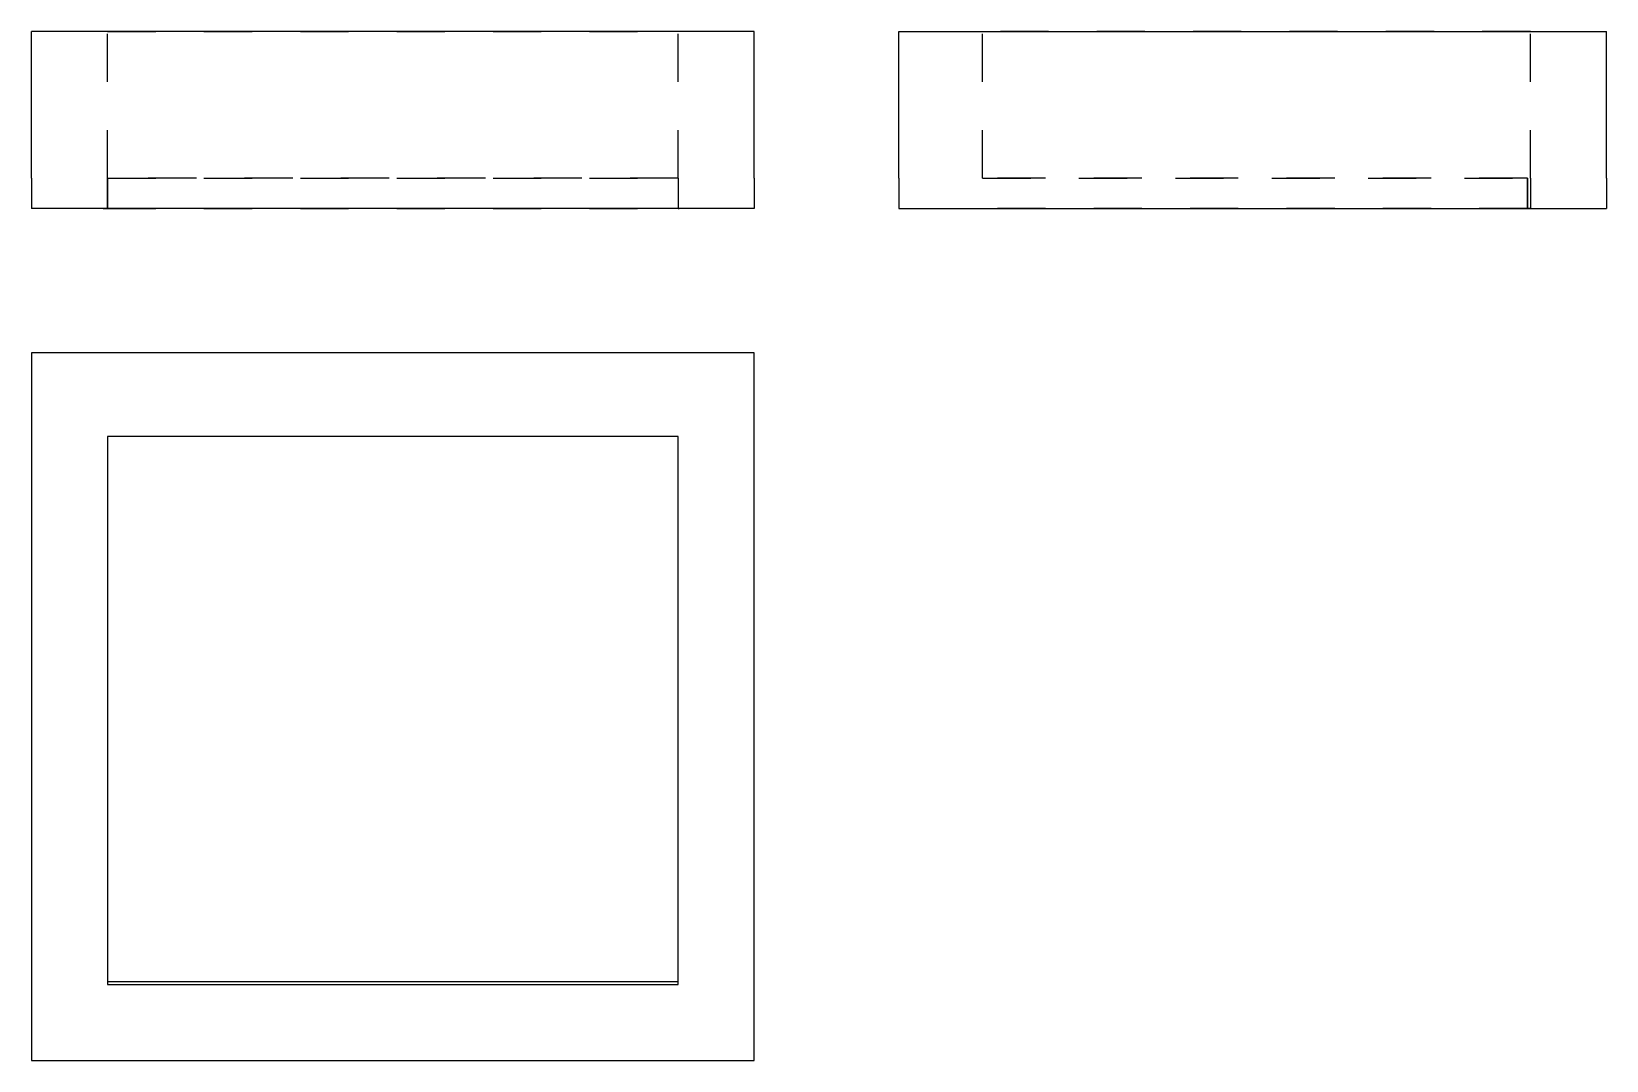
# Model space of a CAD drawing. Extents: x 0 to 3.27, y 0 to 2.14.
import ezdxf

# ---------------------------------------------------------------- set-up
doc = ezdxf.new("R2010")
doc.units = 0
doc.linetypes.add('HIDDEN', pattern=[0.075, 0.050025, -0.024975])
for name, color, linetype in [('FRONT', 7, 'CONTINUOUS'), ('FRONT_HID', 7, 'HIDDEN'), ('LEFT', 7, 'CONTINUOUS'), ('LEFT_HID', 7, 'HIDDEN'), ('TOP', 7, 'CONTINUOUS'), ('TOP_HID', 7, 'HIDDEN')]:
    doc.layers.add(name, color=color, linetype=linetype)

msp = doc.modelspace()

# ---------------------------------------------------------------- linework, layer by layer
at = {"layer": 'FRONT'}
for p, q in [((0, 1.830921), (0, 2.135609)), ((1.5, 2.135609), (0, 2.135609)), ((1.5, 1.830921), (1.5, 2.135609)), ((0, 1.830921), (0, 1.768421)), ((1.5, 1.830921), (1.5, 1.768421)), ((1.5, 1.768421), (0, 1.768421))]:
    msp.add_line(p, q, dxfattribs=at)
at = {"layer": 'FRONT_HID', "linetype": 'HIDDEN'}
for p, q in [((0.157895, 2.135609), (1.342105, 2.135609)), ((1.342105, 2.135609), (0.157895, 2.135609)), ((0.157895, 1.830921), (0.157895, 2.135609)), ((0.157895, 1.830921), (0.157895, 2.135609)), ((1.342105, 1.830921), (1.342105, 2.135609)), ((1.342105, 1.830921), (1.342105, 2.135609)), ((1.342105, 1.830921), (0.157895, 1.830921)), ((0.157895, 1.830921), (0.157895, 1.768421)), ((0.157895, 1.768421), (0.157895, 1.830921)), ((0.157895, 1.830921), (1.342105, 1.830921)), ((1.342105, 1.830921), (1.342105, 1.768421)), ((1.342105, 1.830921), (1.342105, 1.768421)), ((0.148438, 1.768421), (0.157895, 1.768421)), ((1.34375, 1.768421), (0.148438, 1.768421)), ((0.157895, 1.768421), (1.342105, 1.768421)), ((1.342105, 1.768421), (0.157895, 1.768421)), ((0.157895, 1.768421), (1.342105, 1.768421)), ((1.342105, 1.768421), (1.34375, 1.768421))]:
    msp.add_line(p, q, dxfattribs=at)
at = {"layer": 'LEFT'}
for p, q in [((1.8, 1.830921), (1.8, 2.135609)), ((1.8, 2.135609), (3.268421, 2.135609)), ((3.268421, 1.830921), (3.268421, 2.135609)), ((1.8, 1.830921), (1.8, 1.768421)), ((3.268421, 1.830921), (3.268421, 1.768421)), ((1.8, 1.768421), (3.268421, 1.768421))]:
    msp.add_line(p, q, dxfattribs=at)
at = {"layer": 'LEFT_HID', "linetype": 'HIDDEN'}
for p, q in [((3.110526, 2.135609), (1.973684, 2.135609)), ((1.973684, 2.135609), (3.110526, 2.135609)), ((1.973684, 1.830921), (1.973684, 2.135609)), ((1.973684, 1.830921), (1.973684, 2.135609)), ((3.110526, 1.830921), (3.110526, 2.135609)), ((3.110526, 1.830921), (3.110526, 2.135609)), ((3.104359, 1.830921), (1.973684, 1.830921)), ((1.973684, 1.830921), (3.104359, 1.830921)), ((3.104359, 1.830921), (3.104359, 1.768421)), ((3.104359, 1.768421), (3.104359, 1.830921)), ((3.110526, 1.830921), (3.110526, 1.768421)), ((3.110526, 1.830921), (3.110526, 1.768421)), ((1.971957, 1.768421), (3.104359, 1.768421)), ((3.104359, 1.768421), (1.971957, 1.768421)), ((1.973684, 1.768421), (3.104359, 1.768421)), ((3.104359, 1.768421), (1.973684, 1.768421)), ((3.104359, 1.768421), (3.110526, 1.768421)), ((3.110526, 1.768421), (3.104359, 1.768421))]:
    msp.add_line(p, q, dxfattribs=at)
at = {"layer": 'TOP'}
for p, q in [((0, 1.468421), (0, 0)), ((1.5, 1.468421), (0, 1.468421)), ((1.5, 0), (1.5, 1.468421)), ((1.342105, 1.294737), (0.157895, 1.294737)), ((0.157895, 1.294737), (0.157895, 0.157895)), ((1.342105, 0.157895), (1.342105, 1.294737)), ((0.157895, 0.164062), (1.342105, 0.164062)), ((0.157895, 0.157895), (1.342105, 0.157895)), ((0, 0), (1.5, 0))]:
    msp.add_line(p, q, dxfattribs=at)
at = {"layer": 'TOP_HID', "linetype": 'HIDDEN'}
for p, q in [((0.157895, 1.294737), (0.157895, 0.164063)), ((1.342105, 0.164062), (1.342105, 1.294737)), ((0.157895, 0.164063), (0.157895, 0.157895)), ((0.157895, 0.164063), (0.157895, 0.157895)), ((1.342105, 0.157895), (1.342105, 0.164062)), ((1.342105, 0.157895), (1.342105, 0.164062))]:
    msp.add_line(p, q, dxfattribs=at)

doc.saveas('drawing.dxf')
